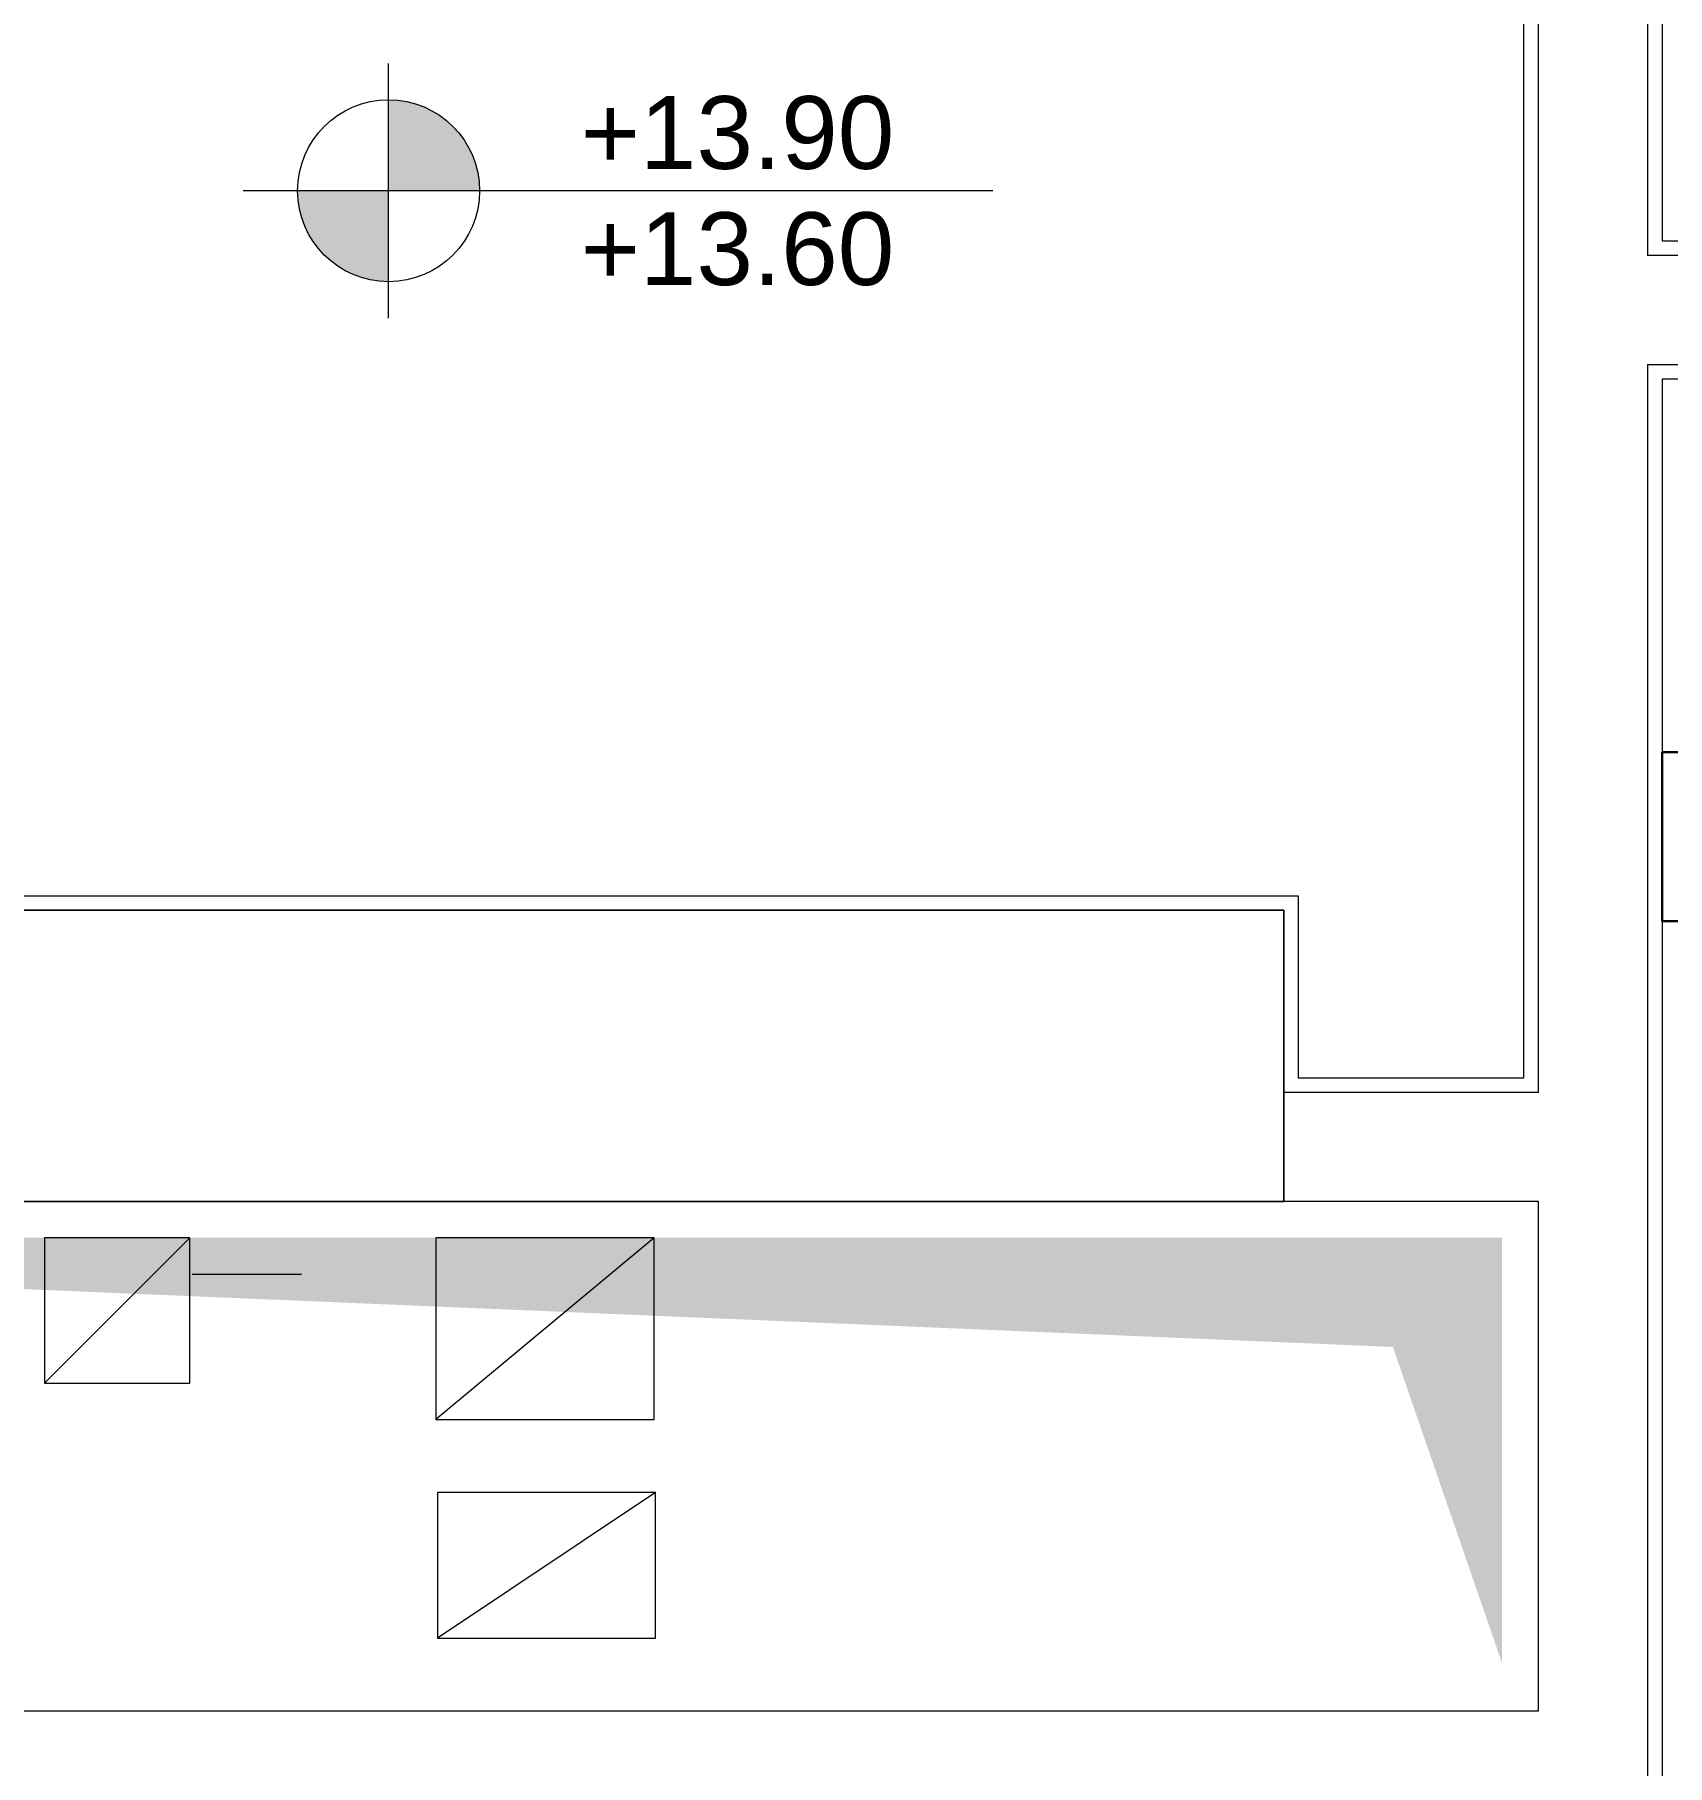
# Model space of a CAD drawing. Extents: x -3709 to 34975, y -230 to 8245.
# Drawn here: x 17229.2 to 17453.6, y 3465 to 3702.8 of the extents above; entities that cross this region are included whole.
import ezdxf
from ezdxf.enums import TextEntityAlignment as Align

# ---------------------------------------------------------------- set-up
doc = ezdxf.new("R2010")
doc.units = 0
doc.layers.get('0').update_dxf_attribs({"color": 9, "lineweight": 9})
for name, color, linetype, lineweight in [('00', 9, 'Continuous', 9), ('01', 9, 'Continuous', 9), ('06D', 9, 'Continuous', 9), ('09D', 9, 'Continuous', 9), ('14', 9, 'Continuous', 9), ('21', 9, 'Continuous', 9), ('E-YANGIN İHBAR BUTONU', 7, 'Continuous', 30)]:
    doc.layers.add(name, color=color, linetype=linetype, lineweight=lineweight)
doc.styles.add('Arial', font='arial.ttf', dxfattribs={"height": 2.5})

# ---------------------------------------------------------------- blocks, each defined once
blk = doc.blocks.new('0_elevationtarget-p')
h = blk.add_hatch(color=256)
h.paths.add_polyline_path([(2.5, 0, 0.414214), (0, 2.5), (0, 0)])
h.paths.add_polyline_path([(0, 0), (-2.5, 0, 0.414214), (0, -2.5)])
blk.add_line((0, -3.5), (0, 3.5))
blk.add_lwpolyline([(16.605, 0), (-4, 0)])
blk.add_circle((0, 0), 2.5)
at = {"style": 'Arial'}
blk.add_attdef('BITMISKOT', text='', height=2, dxfattribs=at).set_placement((4.5, 0), align=Align.BOTTOM_LEFT)
blk.add_attdef('KABAKOT', text='', height=2, dxfattribs=at).set_placement((4.5, -0.592), align=Align.TOP_LEFT)
blk = doc.blocks.new('100_YANGIN İHBAR BUTONU 085')
at = {"layer": 'E-YANGIN İHBAR BUTONU', "color": 4}
blk.add_lwpolyline([(-1.16, -1.16), (-1.16, 1.16), (1.16, 1.16), (1.16, -1.16)], close=True, dxfattribs=at)
at = {"layer": 'E-YANGIN İHBAR BUTONU', "color": 3, "const_width": 0.483}
blk.add_lwpolyline([(-0.242, 0, 1), (0.242, 0, 1)], format="xyb", close=True, dxfattribs=at)

msp = doc.modelspace()

# ---------------------------------------------------------------- linework, layer by layer
at = {"layer": '00'}
for points in [[(17050.84, 3472.5), (17435.84, 3472.5), (17435.84, 3542.5), (17400.84, 3542.5), (17400.84, 3557.5), (17435.84, 3557.5), (17435.84, 3737.5), (17450.84, 3737.5), (17450.84, 3672.5)], [(17450.84, 3657.5), (17482.84, 3657.5), (17482.84, 3672.5), (17450.84, 3672.5)], [(17450.84, 3657.5), (17450.84, 3457.4)], [(17250.84, 3532.5), (17265.84, 3532.5)]]:
    msp.add_lwpolyline(points, dxfattribs=at)
at = {"layer": '01'}
for points in [[(16800.84, 3542.5), (16800.84, 3892.5), (17400.84, 3892.5), (17400.84, 3852.5), (16850.84, 3852.5), (16850.84, 3582.5), (17400.84, 3582.5), (17400.84, 3542.5)], [(17400.84, 3892.5), (16800.84, 3892.5), (16800.84, 3542.5), (17400.84, 3542.5), (17400.84, 3582.5), (16850.84, 3582.5), (16850.84, 3852.5), (17400.84, 3852.5)]]:
    msp.add_lwpolyline(points, close=True, dxfattribs=at)
at = {"layer": '06D'}
for points in [[(17230.53, 3517.5), (17250.53, 3517.5), (17250.53, 3537.5), (17230.53, 3537.5)], [(17284.33, 3512.51), (17314.33, 3512.51), (17314.33, 3537.51), (17284.33, 3537.51)], [(17284.53, 3482.5), (17314.53, 3482.5), (17314.53, 3502.5), (17284.53, 3502.5)]]:
    msp.add_lwpolyline(points, close=True, dxfattribs=at)
for points in [[(17250.53, 3537.5), (17230.53, 3517.5)], [(17314.33, 3537.51), (17284.33, 3512.51)], [(17314.53, 3502.5), (17284.53, 3482.5)]]:
    msp.add_lwpolyline(points, dxfattribs=at)
at = {"layer": '09D'}
msp.add_solid([(17430.84, 3479.05), (17430.84, 3537.5), (17415.84, 3522.5), (17060.84, 3537.5)], dxfattribs=at)
at = {"layer": '14'}
for points in [[(17598.84, 3870.5), (17452.84, 3870.5), (17452.84, 3845.5), (17433.84, 3845.5), (17433.84, 3870.5), (17402.84, 3870.5), (17402.84, 3850.5), (16852.84, 3850.5), (16852.84, 3584.5), (17402.84, 3584.5), (17402.84, 3559.5), (17433.84, 3559.5), (17433.84, 3739.5), (17452.84, 3739.5), (17452.84, 3674.5), (17484.84, 3674.5)], [(17484.84, 3655.5), (17452.84, 3655.5), (17452.84, 3457.43)]]:
    msp.add_lwpolyline(points, dxfattribs=at)

# ---------------------------------------------------------------- block references
at = {"layer": '21', "xscale": 5, "yscale": 5, "zscale": 10}
msp.add_blockref('0_elevationtarget-p', (17277.83, 3681.38), dxfattribs=at).add_auto_attribs({'BITMISKOT': ' +13.90', 'KABAKOT': ' +13.60'})
at = {"layer": 'E-YANGIN İHBAR BUTONU', "xscale": 10, "yscale": 10, "zscale": 10, "rotation": 90}
msp.add_blockref('100_YANGIN İHBAR BUTONU 085', (17464.44, 3592.61), dxfattribs=at)

doc.saveas('drawing.dxf')
